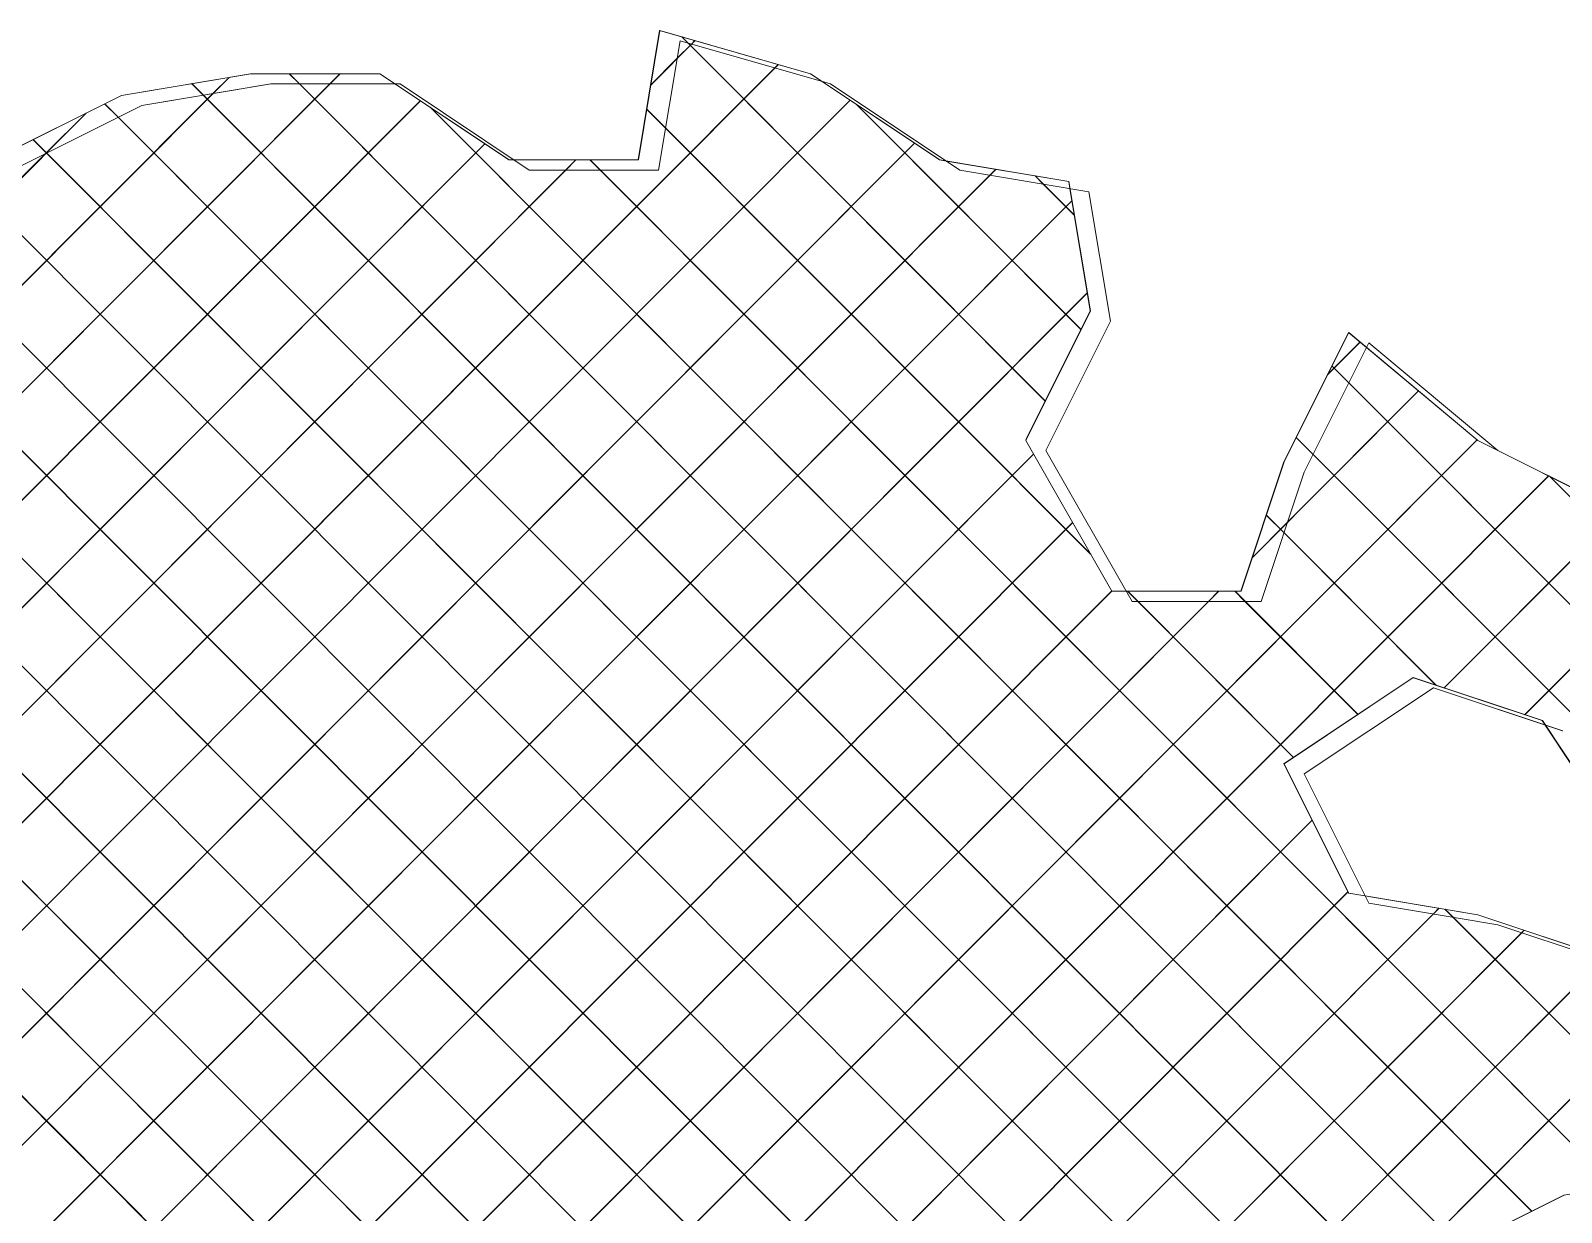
# Model space of a CAD drawing. Header units: millimetres. Extents: x -12186 to 152825, y -4386 to 9463.
# Drawn here: x 59772 to 60889, y 5136 to 5998 of the extents above; entities that cross this region are included whole.
import ezdxf

# ---------------------------------------------------------------- set-up
doc = ezdxf.new("R2010")
doc.units = ezdxf.units.MM
doc.layers.add('G-IMPT', color=8, linetype='Continuous', lineweight=5)
doc.layers.add('L-PLNT', color=71, linetype='Continuous', lineweight=5)

# ---------------------------------------------------------------- blocks, each defined once
blk = doc.blocks.new('SVA_Shades of Green Tree - Australian_Tree_based_on_Leopard_Tree_2901-V312-Section B-B')
at = {"layer": 'G-IMPT'}
for p, q in [((12730.5, 5958.6), (12762.8, 5991)), ((12749.6, 5977.9), (12760.2, 5988.5)), ((12757.5, 5989.3), (12753.1, 5993.7)), ((13018.4, 5728.1), (12753.2, 5993.7)), ((13018.2, 5728.1), (12757.5, 5989.3)), ((12760.2, 5988.5), (12762.6, 5991)), ((12730.3, 5958.6), (12749.6, 5977.9)), ((12015.6, 5164.1), (12823.7, 5973.5)), ((12015.6, 5164.2), (12821.1, 5971.1)), ((12019.1, 5559.8), (12422.9, 5964.2)), ((12020.1, 5482.3), (12503.8, 5966.9)), ((12410.9, 5952.4), (12422.8, 5964.2)), ((12474.1, 5959.5), (12466.7, 5966.9)), ((13321, 5111.2), (12466.8, 5966.9)), ((12496.3, 5959.5), (12503.7, 5966.9)), ((12821.1, 5971.1), (12823.5, 5973.5)), ((12020.1, 5482.5), (12496.3, 5959.5)), ((12404, 5951.2), (12395.5, 5959.7)), ((13268.8, 5085), (12395.7, 5959.7)), ((13320.9, 5111.2), (12474.1, 5959.5)), ((11996.4, 5066.5), (12876, 5947.5)), ((11996.4, 5066.6), (12875.9, 5947.5)), ((12019.1, 5559.9), (12410.9, 5952.4)), ((12023.7, 5407.5), (12562.4, 5947.1)), ((12023.7, 5407.7), (12562.3, 5947.1)), ((12341.8, 5935.1), (12331.9, 5945)), ((13216.6, 5058.9), (12332.1, 5945)), ((13268.7, 5085), (12404, 5951.2)), ((13373.1, 5137.3), (12569.4, 5942.4)), ((13373.3, 5137.3), (12569.5, 5942.4)), ((13044.3, 5780.4), (12880.7, 5944.3)), ((13044.5, 5780.4), (12880.8, 5944.3)), ((12013.8, 5632.9), (12318.6, 5938.2)), ((12288.9, 5908.6), (12318.5, 5938.2)), ((13216.5, 5058.9), (12341.8, 5935.1)), ((12741.2, 5927.2), (12727.4, 5941)), ((13051.5, 5616.5), (12727.5, 5941)), ((13051.3, 5616.5), (12741.2, 5927.2)), ((11993.7, 4985.3), (12923, 5916.2)), ((11993.7, 4985.4), (12922.8, 5916.2)), ((12022.5, 5327.8), (12609.4, 5915.8)), ((12022.5, 5328), (12609.3, 5915.8)), ((12047.8, 5667.1), (12288.9, 5908.6)), ((12289.6, 5908.9), (12279.7, 5918.8)), ((13198.9, 4998.3), (12279.9, 5918.8)), ((13198.7, 4998.3), (12289.6, 5908.9)), ((13199, 4684.5), (11977.9, 5907.6)), ((13198.9, 4684.5), (11977.9, 5907.4)), ((12005.4, 4918.7), (12982.3, 5897.1)), ((12009.4, 5236.3), (12675.9, 5904)), ((13252.1, 4709.6), (12056, 5907.7)), ((13252.2, 4709.6), (12056.1, 5907.7)), ((13296.4, 4743.7), (12138.1, 5904)), ((13340.6, 4777.9), (12216.4, 5904)), ((12668.4, 5896.6), (12675.8, 5904)), ((12693.5, 5896.6), (12686.1, 5904)), ((13433.7, 5155.2), (12686.2, 5904)), ((12977.9, 5892.9), (12982.1, 5897.1)), ((12005.3, 4918.7), (12977.9, 5892.9)), ((12009.4, 5236.4), (12668.4, 5896.6)), ((13296.3, 4743.7), (12145.4, 5896.6)), ((13340.5, 4777.9), (12223.7, 5896.6)), ((13433.5, 5155.2), (12693.5, 5896.6)), ((13016.8, 5886.4), (13010.9, 5892.3)), ((13039.6, 5863.7), (13011, 5892.3)), ((13039.5, 5863.7), (13016.8, 5886.4)), ((12055.8, 4890.8), (13037.7, 5874.3)), ((12055.9, 4890.8), (13037.8, 5874.3)), ((12820, 4985.6), (11984.9, 5822.2)), ((12819.9, 4985.6), (11984.9, 5822.1)), ((12105.9, 4862.5), (13048.9, 5807.1)), ((12106, 4862.5), (13049, 5807.1)), ((13224.3, 5747.5), (13247.9, 5771.2)), ((13224.4, 5747.5), (13248, 5771.2)), ((13239.8, 5741.5), (13227.4, 5753.8)), ((13676, 5304.6), (13227.5, 5753.8)), ((13675.9, 5304.6), (13239.8, 5741.5)), ((12762.3, 4965), (11999.1, 5729.5)), ((13169.3, 5613.9), (13290.7, 5735.5)), ((13195.1, 5639.9), (13290.6, 5735.5)), ((12762.2, 4965), (11999.1, 5729.4)), ((12495.8, 4861), (13333.3, 5699.9)), ((12496, 4861), (13333.5, 5699.9)), ((13213.7, 5689.2), (13201.3, 5701.6)), ((13623.8, 5278.5), (13201.4, 5701.6)), ((12313.3, 4991.9), (13009.7, 5689.4)), ((12313.5, 4991.9), (13009.8, 5689.4)), ((13623.7, 5278.5), (13213.7, 5689.2)), ((12514.3, 4801), (13385.4, 5673.7)), ((12514.4, 4801), (13385.6, 5673.7)), ((13703.7, 5355.2), (13386.1, 5673.3)), ((13703.9, 5355.2), (13386.2, 5673.3)), ((13309.4, 5519), (13442.6, 5652.3)), ((13368.2, 5499.4), (13520.9, 5652.3)), ((13192.5, 5632), (13179.5, 5645)), ((13303.4, 5521), (13179.6, 5645)), ((13309.3, 5519), (13437.7, 5647.6)), ((13368, 5499.4), (13513.3, 5644.9)), ((12738.6, 4910.4), (12013.4, 5636.7)), ((12738.4, 4910.4), (12013.5, 5636.6)), ((12382.1, 4982.4), (13038.2, 5639.5)), ((12382.3, 4982.4), (13038.3, 5639.5)), ((13169.2, 5613.9), (13195.1, 5639.9)), ((13302.3, 5522), (13192.5, 5632)), ((12422.5, 4944.4), (13066.7, 5589.6)), ((12422.7, 4944.4), (13066.8, 5589.6)), ((12463.1, 4906.5), (13144.9, 5589.4)), ((13085.8, 5582), (13078.4, 5589.4)), ((13199.5, 5468.2), (13078.5, 5589.4)), ((13137.4, 5582), (13144.7, 5589.4)), ((13164, 5582), (13156.7, 5589.4)), ((13246.5, 5499.6), (13156.8, 5589.4)), ((12463, 4906.5), (13137.4, 5582)), ((13199.4, 5468.2), (13085.8, 5582)), ((13246.3, 5499.6), (13164, 5582)), ((12743.8, 4826.7), (12019.2, 5552.5)), ((12743.6, 4826.7), (12085.4, 5486)), ((12716.6, 4775.5), (12029.9, 5463.4)), ((12716.5, 4775.5), (12040.1, 5453)), ((12753.1, 4961.7), (13213.1, 5422.5)), ((13142.5, 5351.9), (13213, 5422.5)), ((12854.3, 4984.8), (13239.1, 5370.2)), ((12854.5, 4984.8), (13239.2, 5370.2)), ((12752.9, 4961.7), (13142.2, 5351.6)), ((12873.9, 4926), (13301.2, 5354)), ((12874.1, 4926), (13305.6, 5358.3)), ((13301.2, 5354), (13305.4, 5358.3)), ((13315.8, 5351.6), (13309.9, 5357.5)), ((13502.4, 5164.8), (13310, 5357.5)), ((13502.3, 5164.8), (13315.8, 5351.6)), ((12893.5, 4867.2), (13365.9, 5340.4)), ((12893.6, 4867.2), (13367.8, 5342.2)), ((13365.9, 5340.4), (13367.7, 5342.2)), ((12953.4, 4848.7), (13424.6, 5320.8)), ((12953.5, 4848.7), (13426.6, 5322.6)), ((13266.6, 5083.9), (13453.6, 5271.2)), ((13392, 5209.7), (13453.4, 5271.2)), ((13266.5, 5083.9), (13390.9, 5208.6))]:
    blk.add_line(p, q, dxfattribs=at)
at = {"layer": 'G-IMPT', "flags": 128}
for points in [[(13396.8, 4803.1), (13381, 4897.5), (13286.8, 4960.4), (13192.6, 4960.4), (13208.3, 5054.7), (13302.5, 5101.9), (13396.8, 5149.1)], [(13428.2, 5322.1), (13333.9, 5353.5), (13239.7, 5369.3), (13192.6, 5463.6), (13286.8, 5526.5), (13381, 5495.1), (13443.9, 5400.7)], [(13428.2, 5652.3), (13333.9, 5699.5), (13239.7, 5778.1), (13192.6, 5683.8), (13161.2, 5589.4), (13066.9, 5589.4), (13004.1, 5699.5), (13051.2, 5793.9), (13035.5, 5888.2), (12941.3, 5904), (12847, 5966.9), (12737.1, 5998.3), (12721.4, 5904), (12627.1, 5904), (12532.9, 5966.9), (12438.6, 5966.9), (12344.4, 5951.1), (12250.2, 5904), (12061.7, 5904), (11972.7, 5963.3)], [(12855.1, 5961.4), (12846.9, 5966.9), (12736.9, 5998.3), (12721.2, 5904), (12630.8, 5904)], [(12543.8, 5959.5), (12532.8, 5966.9), (12438.5, 5966.9), (12344.3, 5951.1), (12250, 5904), (12065.3, 5904)], [(12630.8, 5904), (12627, 5904), (12543.8, 5959.5)], [(12946.2, 5903.1), (12941.1, 5904), (12855.1, 5961.4)], [(13036.2, 5883.2), (13035.4, 5888.2), (12946.2, 5903.1)], [(13004.2, 5700), (13051.1, 5793.9), (13036.2, 5883.2)], [(13252.6, 5767.2), (13239.6, 5778.1), (13192.4, 5683.8), (13161, 5589.4), (13077.4, 5589.4)], [(13428, 5652.3), (13333.8, 5699.5), (13252.6, 5767.2)], [(13077.4, 5589.4), (13066.8, 5589.4), (13004, 5699.5)], [(13251.7, 5367.2), (13239.6, 5369.3), (13192.4, 5463.6), (13286.7, 5526.5)], [(13286.9, 5526.4), (13380.9, 5495.1), (13383, 5491.9)], [(13383, 5491.9), (13443.7, 5400.7), (13490.9, 5306.3), (13505.7, 5298.9)], [(13429.5, 5319.2), (13428, 5322.1), (13333.8, 5353.5), (13251.7, 5367.2)], [(13208.5, 4960.4), (13192.4, 4960.4), (13208.1, 5054.7), (13302.4, 5101.9), (13396.6, 5149.1), (13490.9, 5164.8), (13585.1, 5164.8), (13490.3, 5219)]]:
    blk.add_lwpolyline(points, dxfattribs=at)
at = {"layer": 'L-PLNT'}
for p, q in [((12736, 5896.6), (12751.8, 5990.9)), ((12751.8, 5990.9), (12736.1, 5896.6)), ((12861.7, 5959.5), (12751.8, 5990.9)), ((12751.8, 5990.9), (12861.7, 5959.5)), ((12751.8, 5990.9), (12751.8, 5990.9)), ((12453.4, 5959.5), (12359.1, 5943.7)), ((12359.1, 5943.7), (12453.3, 5959.5)), ((12453.3, 5959.5), (12453.4, 5959.5)), ((12547.6, 5959.5), (12453.4, 5959.5)), ((12453.4, 5959.5), (12547.6, 5959.5)), ((12641.8, 5896.6), (12547.6, 5959.5)), ((12547.6, 5959.5), (12547.6, 5959.5)), ((12547.6, 5959.4), (12641.8, 5896.6)), ((12956, 5896.6), (12861.7, 5959.5)), ((12861.7, 5959.5), (12861.7, 5959.5)), ((12861.7, 5959.4), (12955.9, 5896.6)), ((12359.1, 5943.7), (12264.9, 5896.6)), ((12264.9, 5896.6), (12359.1, 5943.7)), ((12359.1, 5943.7), (12359.1, 5943.7)), ((12736.1, 5896.6), (12641.8, 5896.6)), ((12641.8, 5896.6), (12736, 5896.6)), ((12641.8, 5896.6), (12641.8, 5896.6)), ((12736, 5896.6), (12736.1, 5896.6)), ((12955.9, 5896.6), (12956, 5896.6)), ((13050.2, 5880.8), (12956, 5896.6)), ((12956, 5896.6), (13050.2, 5880.8)), ((13065.9, 5786.5), (13050.2, 5880.8)), ((13050.2, 5880.8), (13065.9, 5786.5)), ((13050.2, 5880.8), (13050.2, 5880.8)), ((13018.8, 5692.1), (13065.9, 5786.5)), ((13065.9, 5786.5), (13018.8, 5692.1)), ((13065.9, 5786.5), (13065.9, 5786.5)), ((13207.2, 5676.4), (13254.4, 5770.7)), ((13254.4, 5770.7), (13207.3, 5676.4)), ((13348.6, 5692.1), (13254.4, 5770.7)), ((13254.4, 5770.7), (13348.6, 5692.1)), ((13254.4, 5770.7), (13254.4, 5770.7)), ((13081.6, 5582), (13018.8, 5692.1)), ((13018.8, 5692.1), (13081.6, 5582)), ((13018.8, 5692.1), (13018.8, 5692.1)), ((13442.9, 5644.9), (13348.6, 5692.1)), ((13348.6, 5692.1), (13442.8, 5644.9)), ((13348.6, 5692.1), (13348.6, 5692.1)), ((13175.8, 5582), (13207.2, 5676.4)), ((13207.3, 5676.4), (13175.9, 5582)), ((13207.2, 5676.4), (13207.3, 5676.4)), ((13175.9, 5582), (13081.6, 5582)), ((13081.6, 5582), (13175.8, 5582)), ((13081.6, 5582), (13081.6, 5582)), ((13175.8, 5582), (13175.9, 5582)), ((13207.3, 5456.2), (13301.5, 5519.1)), ((13301.5, 5519.1), (13207.3, 5456.2)), ((13301.5, 5519.1), (13395.8, 5487.7)), ((13395.7, 5487.7), (13301.5, 5519.1)), ((13301.5, 5519.1), (13301.5, 5519.1)), ((13207.2, 5456.2), (13254.4, 5361.9)), ((13207.2, 5456.2), (13207.3, 5456.2)), ((13254.4, 5361.9), (13207.3, 5456.2)), ((13348.6, 5346.1), (13254.4, 5361.9)), ((13254.4, 5361.9), (13348.6, 5346.1)), ((13254.4, 5361.9), (13254.4, 5361.9)), ((13442.9, 5314.7), (13348.6, 5346.1)), ((13348.6, 5346.1), (13442.8, 5314.7)), ((13348.6, 5346.1), (13348.6, 5346.1))]:
    blk.add_line(p, q, dxfattribs=at)

msp = doc.modelspace()

# ---------------------------------------------------------------- block references
at = {"layer": 'L-PLNT'}
msp.add_blockref('SVA_Shades of Green Tree - Australian_Tree_based_on_Leopard_Tree_2901-V312-Section B-B', (47494.2, 0), dxfattribs=at)

doc.saveas('drawing.dxf')
